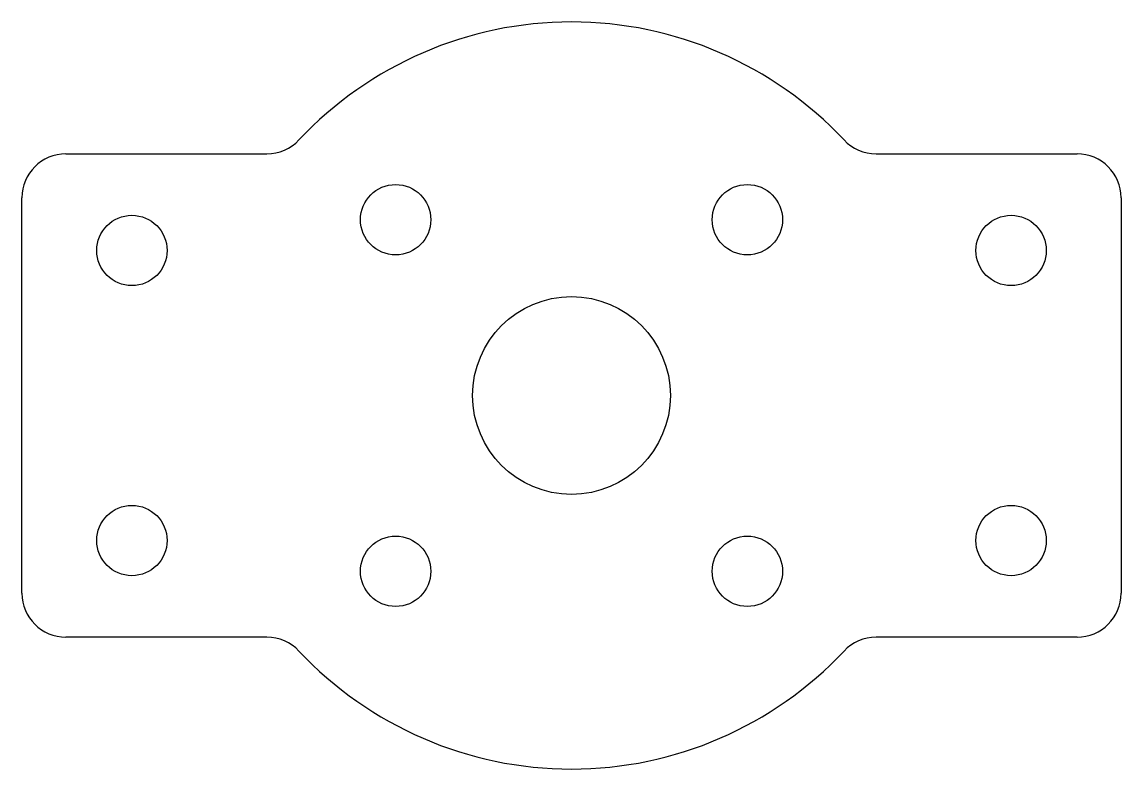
# Model space of a CAD drawing. Header units: millimetres. Extents: x -25 to 25, y -17 to 17.
import ezdxf

# ---------------------------------------------------------------- set-up
doc = ezdxf.new("R2010")
doc.units = ezdxf.units.MM

msp = doc.modelspace()

# ---------------------------------------------------------------- linework, layer by layer
for p, q in [((-23, 11), (-13.856, 11)), ((13.856, 11), (23, 11)), ((-25, -9), (-25, 9)), ((25, 9), (25, -9)), ((-13.856, -11), (-23, -11)), ((23, -11), (13.856, -11))]:
    msp.add_line(p, q)
for centre, radius in [((-8, 8), 1.6), ((8, 8), 1.6), ((-20, 6.6), 1.6), ((20, 6.6), 1.6), ((0, 0), 4.5), ((-20, -6.6), 1.6), ((20, -6.6), 1.6), ((-8, -8), 1.6), ((8, -8), 1.6)]:
    msp.add_circle(centre, radius)
for centre, radius, start, end in [((0, 0), 17, 43.1736, 136.8264), ((-13.856, 13), 2, 270, 316.8264), ((13.856, 13), 2, -136.8264, -90), ((-23, 9), 2, 90, 180), ((23, 9), 2, 0, 90), ((-23, -9), 2, 180, 270), ((23, -9), 2, -90, 0), ((-13.856, -13), 2, 403.1736, 450), ((13.856, -13), 2, 90, 136.8264), ((0, 0), 17, 223.1736, 316.8264)]:
    msp.add_arc(centre, radius, start, end)

doc.saveas('drawing.dxf')
